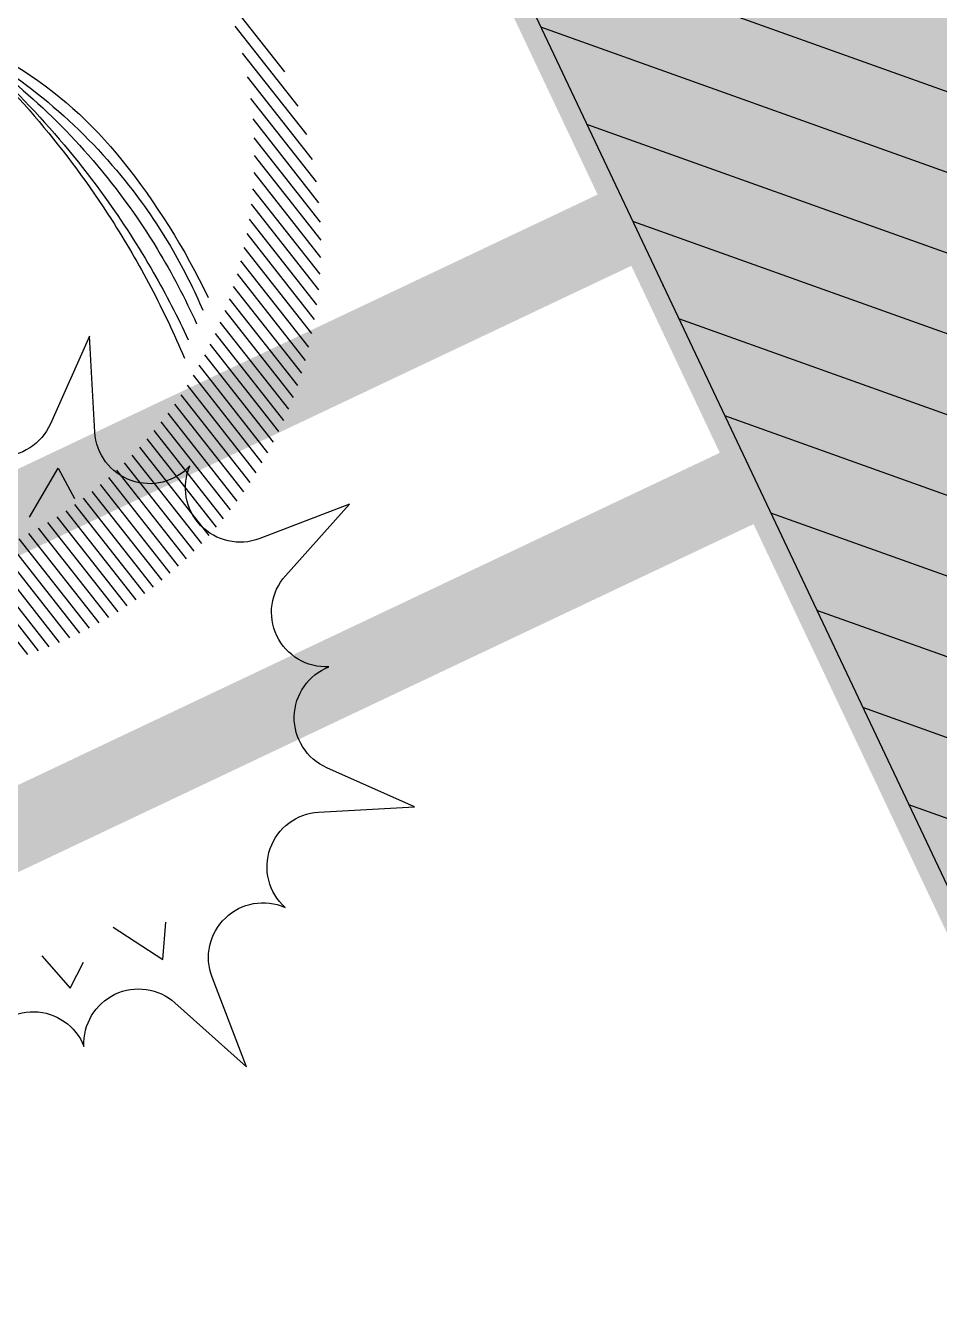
# Model space of a CAD drawing. Extents: x -809667 to 586099, y 3084146 to 3634412.
# Drawn here: x 381282.733 to 381284.761, y 3086177.867 to 3086180.715 of the extents above; entities that cross this region are included whole.
import ezdxf
from ezdxf.enums import TextEntityAlignment as Align

# ---------------------------------------------------------------- set-up
doc = ezdxf.new("R2010")
doc.units = 0
doc.header["$LTSCALE"] = 0.5
doc.header["$PDSIZE"] = 0.2
doc.linetypes.add('CONTINOUS', pattern=[0])
doc.layers.get('0').update_dxf_attribs({"linetype": 'CONTINUOUS'})
for name, color, linetype in [('EQUIP-箱柜', 3, 'CONTINUOUS'), ('TREE', 3, 'CONTINUOUS'), ('WIRE-动力', 2, 'CONTINUOUS'), ('文字', 7, 'CONTINUOUS'), ('树木', 94, 'CONTINUOUS')]:
    doc.layers.add(name, color=color, linetype=linetype)
doc.styles.add('_TEL_DIM', font='SIMPLEX', dxfattribs={"width": 0.8, "height": 3.5, "bigfont": 'HZTXT'})

# ---------------------------------------------------------------- blocks, each defined once
blk = doc.blocks.new('红枫')
at = {"color": 0}
blk.add_lwpolyline([(1069.4, 859.4, 0.665495), (1338.6, 487.3, 0.665495), (1411.4, 33.8), (1836.3, -69.1), (1411.5, -171.9, 0.665495), (1338.7, -625.4, 0.665495), (1069.5, -997.6), (1297.3, -1370.6), (924.1, -1143, 0.665495), (551.9, -1412.2, 0.665495), (98.4, -1485), (-4.3, -1909.9), (-107.2, -1485, 0.665495), (-560.7, -1412.2, 0.665495), (-932.9, -1143), (-1306, -1370.8), (-1078.3, -997.6, 0.665495), (-1347.5, -625.5, 0.665495)], format="xyb", dxfattribs=at)
blk.add_lwpolyline([(1069.4, 859.4, 0.665495), (1338.6, 487.3, 0.665495), (1411.4, 33.8), (1836.3, -69.1), (1411.5, -171.9, 0.665495), (1338.7, -625.4, 0.665495), (1069.5, -997.6), (1297.3, -1370.6), (924.1, -1143, 0.665495), (551.9, -1412.2, 0.665495), (98.4, -1485), (-4.3, -1909.9), (-107.2, -1485, 0.665495), (-560.7, -1412.2, 0.665495), (-932.9, -1143), (-1306, -1370.8), (-1078.3, -997.6, 0.665495), (-1347.5, -625.5, 0.665495)], format="xyb", dxfattribs=at)
for points in [[(890.6, 411.1), (1085.2, 387.7), (1022.9, 271)], [(968.4, 68.8), (1217.6, -32.4), (1085.2, -141.3)], [(-783.4, -678.1), (-892.4, -911.5), (-736.7, -895.9)]]:
    blk.add_lwpolyline(points, dxfattribs=at)
blk = doc.blocks.new('03')
at = {"layer": '树木', "color": 0}
for p, q in [((0.2265, 1.5099), (0.0857, 1.2254)), ((0.2579, 1.5056), (0.1172, 1.2214)), ((0.2889, 1.5006), (0.1483, 1.2167)), ((0.3195, 1.4948), (0.1791, 1.2112)), ((0.3498, 1.4883), (0.2095, 1.205)), ((0.3796, 1.481), (0.2395, 1.198)), ((0.4092, 1.4731), (0.2691, 1.1903)), ((0.4383, 1.4644), (0.2984, 1.1819)), ((0.4672, 1.455), (0.3274, 1.1727)), ((0.4957, 1.4449), (0.356, 1.1629)), ((0.5238, 1.4342), (0.3843, 1.1524)), ((0.5516, 1.4227), (0.4122, 1.1413)), ((0.5791, 1.4106), (0.4398, 1.1294)), ((0.6063, 1.3979), (0.4671, 1.1169)), ((0.6331, 1.3844), (0.4941, 1.1037)), ((0.6596, 1.3703), (0.5207, 1.0898)), ((0.6857, 1.3555), (0.5469, 1.0753)), ((0.7115, 1.34), (0.5729, 1.06)), ((0.737, 1.3238), (0.5985, 1.0441)), ((0.7621, 1.307), (0.6237, 1.0275)), ((0.7869, 1.2895), (0.6487, 1.0103)), ((0.8114, 1.2712), (0.6732, 0.9923)), ((0.8355, 1.2523), (0.6975, 0.9736)), ((0.8592, 1.2326), (0.7213, 0.9542)), ((0.8826, 1.2122), (0.7448, 0.9341)), ((0.9056, 1.191), (0.768, 0.9132)), ((0.9282, 1.1691), (0.7907, 0.8916)), ((0.9504, 1.1464), (0.8131, 0.8691)), ((0.9722, 1.1228), (0.8351, 0.8459)), ((0.9936, 1.0985), (0.8567, 0.8219)), ((1.0146, 1.0732), (0.8778, 0.797)), ((1.0351, 1.0471), (0.8985, 0.7712)), ((1.0552, 1.02), (0.9188, 0.7445)), ((1.0748, 0.992), (0.9385, 0.7168)), ((1.0939, 0.9629), (0.9578, 0.6881)), ((1.1125, 0.9328), (0.9766, 0.6584)), ((1.1305, 0.9016), (0.9948, 0.6276)), ((1.1479, 0.8691), (1.0124, 0.5956)), ((1.1646, 0.8353), (1.0294, 0.5623)), ((1.1807, 0.8002), (1.0458, 0.5277)), ((1.196, 0.7635), (1.0614, 0.4917)), ((1.2106, 0.7253), (1.0762, 0.454)), ((1.2242, 0.6852), (1.0902, 0.4147)), ((1.2368, 0.6431), (1.1032, 0.3734)), ((1.2484, 0.5988), (1.1152, 0.33)), ((1.2586, 0.552), (1.126, 0.2841)), ((1.2674, 0.5021), (1.1354, 0.2354)), ((1.2745, 0.4487), (1.1431, 0.1834)), ((1.2794, 0.391), (1.1489, 0.1275)), ((1.2815, 0.3277), (1.1521, 0.0665)), ((1.28, 0.257), (1.1521, -0.0012)), ((1.2729, 0.1752), (1.1475, -0.0782)), ((1.2564, 0.0742), (1.1353, -0.1704))]:
    blk.add_line(p, q, dxfattribs=at)
for centre, radius, start, end in [((-1.6953, 1.287), 2.5637, 344.0494, 348.9103), ((-1.5249, 1.2954), 2.4291, 341.9996, 346.9383), ((-0.9493, 1.1034), 1.8647, 340.6014, 347.749), ((-1.0367, 1.1266), 2.0154, 333.2953, 346.1281), ((-0.6151, 0.9781), 1.5431, 341.8041, 348.6651), ((-1.6953, 1.287), 2.5637, 339.1884, 344.0494), ((-1.5249, 1.2954), 2.4291, 336.1061, 341.9996), ((-0.9493, 1.1034), 1.8647, 330.5829, 340.6014), ((-0.6151, 0.9781), 1.5431, 333.0784, 341.8041), ((-1.6953, 1.287), 2.5637, 331.6293, 339.1884), ((-1.5249, 1.2954), 2.4291, 328.3844, 336.1061), ((-0.6151, 0.9781), 1.5431, 321.697, 333.0784), ((-0.2551, 0.7334), 1.1405, 313.3698, 333.2953), ((-0.9493, 1.1034), 1.8647, 321.6616, 330.5829), ((-1.6953, 1.287), 2.5637, 324.0702, 331.6293), ((-1.5249, 1.2954), 2.4291, 320.6626, 328.3844), ((-0.6151, 0.9781), 1.5431, 310.3156, 321.697)]:
    blk.add_arc(centre, radius, start, end, dxfattribs=at)
blk = doc.blocks.new('*E54')
at = {"layer": 'TREE', "color": 0}
blk.add_ellipse((-2.37, 3.565), major_axis=(2.696, 1.394), ratio=1, start_param=0.518575, end_param=0.519414, dxfattribs=at)
blk = doc.blocks.new('A$C4C586FE1')
at = {"layer": 'TREE', "color": 0}
for p, q in [((1100.1, 2800.7), (873.4, 2660.3)), ((1294, 2743), (1192.9, 2818.9)), ((1417.9, 2836.2), (1388.9, 2616.6)), ((1786.8, 2659.7), (1417.9, 2836.2)), ((1261.1, 2599.4), (1294, 2743)), ((1875, 2685.7), (1786.8, 2659.7)), ((2107.7, 2532.3), (1875, 2685.7)), ((873.4, 2660.3), (885.1, 2448.8)), ((785.3, 2557.2), (585.3, 2566.4)), ((1388.9, 2616.6), (1261.1, 2599.4)), ((570, 2555.2), (514.1, 2441.5)), ((841.8, 2435.9), (785.3, 2557.2)), ((2260.8, 2515.8), (2107.7, 2532.3)), ((2272.6, 2551), (2260.8, 2515.8)), ((2410.9, 2296.6), (2336, 2500.2)), ((514.1, 2441.5), (288.4, 2275.8)), ((885.1, 2448.8), (841.8, 2435.9)), ((2434.2, 2275.2), (2410.9, 2296.6)), ((288.4, 2275.8), (287.5, 2250.5)), ((287.5, 2250.5), (483.5, 2157.2)), ((2564.8, 2085.9), (2434.2, 2275.2)), ((329.8, 2135.9), (208.1, 2079)), ((422.4, 2031.4), (329.8, 2135.9)), ((483.5, 2157.2), (422.4, 2031.4)), ((208.1, 2079), (170.6, 1878.4)), ((2577.2, 1905.4), (2564.8, 2085.9)), ((2688, 2051.3), (2577.2, 1905.4)), ((170.6, 1878.4), (15.6, 1628.2)), ((2666.2, 1735.2), (2771.9, 1843.1)), ((2724.5, 1645.7), (2666.2, 1735.2)), ((2799.1, 1743.9), (2724.5, 1645.7)), ((2787.7, 1243.8), (2821.3, 1628.8)), ((5.9, 1547.3), (197.8, 1550.3)), ((197.8, 1550.3), (173.3, 1443)), ((173.3, 1443), (0, 1424.7)), ((0, 1424.7), (27, 1278.9)), ((27, 1278.9), (66.8, 1102)), ((2631.6, 1201.9), (2787.7, 1243.8)), ((2635, 1085.7), (2631.6, 1201.9)), ((67, 987.7), (66.8, 1102)), ((2775.3, 1105.3), (2635, 1085.7)), ((2702, 977.7), (2775.3, 1105.3)), ((67, 987.7), (157.2, 906.4)), ((2642.7, 701.9), (2702, 977.7)), ((157.2, 906.4), (291.2, 931.2)), ((291.2, 931.2), (334.9, 852.4)), ((334.9, 852.4), (122.2, 842.3)), ((122.7, 841.2), (319.7, 727.5)), ((319.7, 727.5), (413.9, 564.3)), ((2274.5, 500.5), (2371.1, 598.9)), ((2371.1, 598.9), (2562.8, 580.2)), ((413.9, 564.3), (369.3, 463.8)), ((2418.9, 412.8), (2274.5, 500.5)), ((513.2, 326.3), (782.8, 401.8)), ((782.8, 401.8), (827.4, 368.4)), ((2129.9, 415.1), (2351.7, 350.2)), ((2132, 192.5), (2129.9, 415.1)), ((827.4, 368.4), (609.7, 253.1)), ((1825.7, 254.4), (1999.5, 124.4)), ((1858.7, 85.1), (1825.7, 254.4)), ((1175.5, 133.3), (821.4, 131.7)), ((1175.5, 133.3), (1301.7, 9.6)), ((1301.7, 9.6), (1413.5, 131.8)), ((1413.5, 131.8), (1432.3, 0)), ((1540.1, 5.2), (1587.1, 58.5)), ((1587.1, 58.5), (1858.7, 85.1))]:
    blk.add_line(p, q, dxfattribs=at)
at = {"layer": 'TREE', "color": 0, "extrusion": (0, 0, -1)}
for major_axis, start_param, end_param in [((1003, 1003), -1.011805, -0.945114), ((1003, 1003), -1.426629, -1.413216), ((1003, 1003), -0.139248, -0.081961), ((839.1, 1143.7), 0.475418, 0.633835), ((1003, 1003), 0.553886, 0.636541), ((1003, 1003), 4.017991, 4.075425), ((1003, 1003), 1.314933, 1.417635), ((839.5, 1143.4), 3.200433, 3.340883), ((1003, 1003), 1.573401, 1.638153), ((839.3, 1143.5), 2.942836, 3.115157), ((1003, 1003), 1.829101, 1.934165), ((1003, 1003), 2.270337, 2.346427)]:
    blk.add_ellipse((1418.5, 1418.4), major_axis=major_axis, ratio=1, start_param=start_param, end_param=end_param, dxfattribs=at)
at = {"layer": 'TREE', "color": 0, "linetype": 'Continuous'}
for start_param, end_param in [(0.01341, 3.155003), (3.155003, 6.296595)]:
    blk.add_ellipse((1466.4, 1447.2), major_axis=(19.2, 19.2), ratio=1, start_param=start_param, end_param=end_param, dxfattribs=at)
at = {"layer": 'TREE', "color": 8, "linetype": 'CONTINOUS', "extrusion": (0, 0, -1), "xscale": 467.4085850556439, "yscale": 467.4085850556439, "zscale": -467.4085850556439, "rotation": 278.9250190116231}
blk.add_blockref('*E54', (-2892.7, 65.8), dxfattribs=at)
blk = doc.blocks.new('23424')
at = {"layer": '文字', "color": 8, "linetype": 'Continuous'}
for name, p, xscale, yscale, zscale, rotation in [('03', (382027.9705, 3087708.1721), -0.7999999999999997, 0.7999999999999998, 0.8, 191.8496555548952), ('红枫', (382028.3446, 3087706.8299), -0.0004876369982957843, 0.000487636998295784, 0.04876370063039211, 124.6526560546043), ('A$C4C586FE1', (382027.6386, 3087705.2968), -0.0004999999999999999, 0.0004999999999999999, 0.0005, 314.9561458719995), ('A$C4C586FE1', (382031.1675, 3087704.9314), -0.0004999999999999999, 0.0004999999999999999, 0.0005, 314.9561458719995)]:
    blk.add_blockref(name, p, dxfattribs=dict(at, xscale=xscale, yscale=yscale, zscale=zscale, rotation=rotation))
blk = doc.blocks.new('*X124')
at = {"color": 0}
for p, q in [((-250, 32.84), (-82.84, 200)), ((-250, 68.2), (-118.2, 200)), ((-250, 103.55), (-153.55, 200)), ((-250, 138.91), (-188.91, 200)), ((-247.49, 0), (-47.49, 200)), ((-212.13, 0), (-12.13, 200)), ((-176.78, 0), (23.22, 200)), ((-141.42, 0), (58.58, 200)), ((-106.07, 0), (93.93, 200)), ((-70.71, 0), (129.29, 200))]:
    blk.add_line(p, q, dxfattribs=at)
blk = doc.blocks.new('$equip$00002943')
blk.add_line((0.75, 0.6), (-0.75, 0.6))
for points, const_width in [([(-0.75, 0.6), (-0.75, 0), (0.75, 0), (0.75, 0.6), (-0.75, 0.6), (-0.75, 0)], 0.04), ([(-0.75, 0.3), (0.75, 0.3)], 0.6)]:
    blk.add_lwpolyline(points, dxfattribs=dict(const_width=const_width))
blk.add_point((0, 0.6))
at = {"xscale": 0.00300000000061118, "yscale": 0.00300000000061118, "zscale": 0.00300000000061118}
blk.add_blockref('*X124', (0, 0), dxfattribs=at)
at = {"color": 7, "style": '_TEL_DIM', "flags": 1}
for tag in ['A', 'REMARK']:
    blk.add_attdef(tag, text='', height=0.00002, dxfattribs=at).set_placement((0, 0), align=Align.MIDDLE_CENTER)

msp = doc.modelspace()

# ---------------------------------------------------------------- linework, layer by layer
at = {"layer": 'WIRE-动力', "linetype": 'Continuous', "const_width": 0.175}
for points in [[(381284.0806, 3086180.2807), (381275.0401, 3086176.0021), (381305.7842, 3086111.0419)], [(381284.3519, 3086179.7076), (381280.6519, 3086177.9565), (381292.403, 3086153.1271)]]:
    msp.add_lwpolyline(points, dxfattribs=at)

# ---------------------------------------------------------------- block references
at = {"layer": 'EQUIP-箱柜', "linetype": 'Continuous', "xscale": 2.25, "yscale": 2.25, "zscale": 2.25, "rotation": 115.3270831913837}
msp.add_blockref('$equip$00002943', (381285.3679, 3086180.7165), dxfattribs=at)
at = {"layer": '文字', "color": 8, "linetype": 'Continuous'}
msp.add_blockref('23424', (-745.6581, -1527.7076), dxfattribs=at)

doc.saveas('drawing.dxf')
